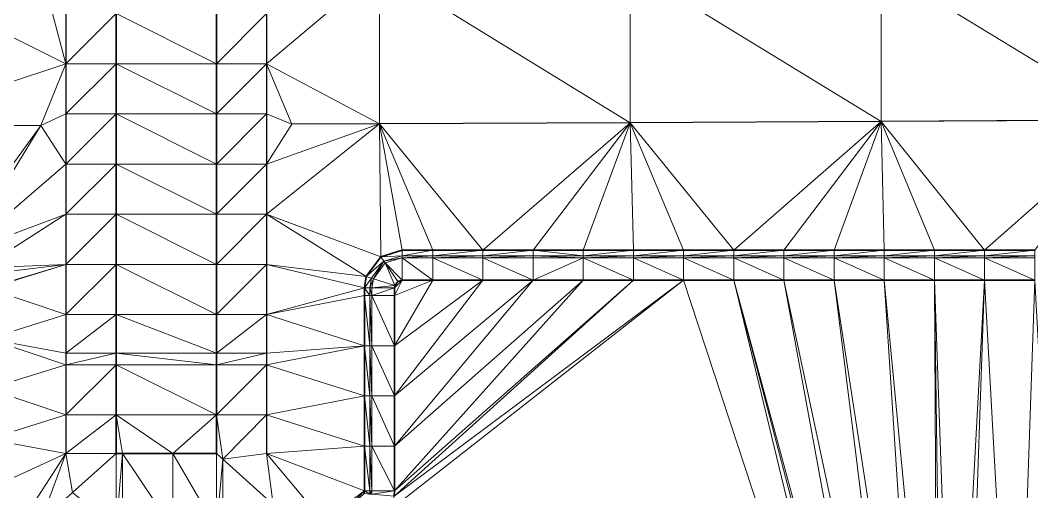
# Model space of a CAD drawing. Header units: metres. Extents: x 246428 to 246884, y 7418966 to 7419490.
# Drawn here: x 246716.72 to 246736.88, y 7419426.69 to 7419436.09 of the extents above; entities that cross this region are included whole.
import ezdxf

# ---------------------------------------------------------------- set-up
doc = ezdxf.new("R2010")
doc.units = ezdxf.units.M
doc.linetypes.add('blank name', pattern=[0])
doc.linetypes.add('HIDDEN', pattern=[9.525, 6.35, -3.175])
doc.layers.add('_12D_UNMAPPED', color=7, linetype='Continuous')
doc.layers.add('BATTER', color=250, linetype='HIDDEN', lineweight=25)
doc.layers.add('MISC_PATHS', color=7, linetype='Continuous', lineweight=35)
for name, color, linetype, lineweight, true_color in [('KERB_BACK', 7, 'Continuous', 35, 0x5fd2ff), ('KERB_LINE', 7, 'Continuous', 18, 0xb9b9b9), ('KERB_LIP', 7, 'Continuous', 35, 0x5fd2ff), ('KERB_TOP', 7, 'Continuous', 18, 0xb9b9b9)]:
    doc.layers.add(name, color=color, linetype=linetype, lineweight=lineweight, true_color=true_color)

msp = doc.modelspace()

# ---------------------------------------------------------------- linework, layer by layer
at = {"layer": '_12D_UNMAPPED', "color": 1, "linetype": 'blank name', "lineweight": 0}
for points in [[(246718.629, 7419425.505, 34.905), (246718.629, 7419425.955, 34.88), (246718.629, 7419425.955, 34.88), (246718.629, 7419425.955, 34.88), (246718.629, 7419427.455, 35.028)], [(246718.63, 7419425.505, 34.905), (246718.63, 7419425.955, 34.88), (246718.63, 7419425.955, 34.88), (246718.63, 7419425.955, 34.88), (246718.63, 7419427.455, 35.028)], [(246718.76, 7419425.505, 34.908), (246718.76, 7419425.955, 34.883), (246718.76, 7419425.955, 34.883), (246718.76, 7419425.955, 34.883), (246718.76, 7419427.455, 35.03)], [(246719.76, 7419425.505, 34.926), (246719.76, 7419425.955, 34.901), (246719.76, 7419425.955, 34.901), (246719.76, 7419425.955, 34.901), (246719.76, 7419427.455, 35.048)], [(246720.629, 7419425.505, 34.942), (246720.629, 7419425.955, 34.917), (246720.629, 7419425.955, 34.917), (246720.629, 7419425.955, 34.917), (246720.629, 7419427.455, 35.064)], [(246720.63, 7419425.505, 34.942), (246720.63, 7419425.955, 34.917), (246720.63, 7419425.955, 34.917), (246720.63, 7419425.955, 34.917), (246720.63, 7419427.455, 35.064)], [(246720.76, 7419425.505, 34.944), (246720.76, 7419425.955, 34.919), (246720.76, 7419425.959, 34.932), (246720.76, 7419425.968, 34.932), (246720.76, 7419427.338, 35.067)]]:
    msp.add_polyline3d(points, dxfattribs=at)
at = {"layer": '_12D_UNMAPPED', "color": 3, "linetype": 'blank name', "lineweight": 0}
for points in [[(246717.13, 7419437.107, 34.205), (246717.629, 7419435.222, 35.003), (246713.878, 7419437.099, 34.155)], [(246713.878, 7419437.099, 34.155), (246717.629, 7419435.222, 35.003), (246713.878, 7419433.976, 34.935)], [(246717.629, 7419436.222, 35.001), (246717.629, 7419435.222, 35.003), (246717.13, 7419437.107, 34.205)], [(246721.629, 7419435.222, 35.043), (246721.629, 7419436.222, 35.041), (246723.878, 7419437.123, 34.311)], [(246721.629, 7419435.222, 35.043), (246723.878, 7419437.123, 34.311), (246723.878, 7419434.024, 35.085)], [(246723.878, 7419437.123, 34.311), (246728.878, 7419437.135, 34.389), (246728.878, 7419434.048, 35.16)], [(246723.878, 7419434.024, 35.085), (246723.878, 7419437.123, 34.311), (246728.878, 7419434.048, 35.16)], [(246728.878, 7419437.135, 34.389), (246733.878, 7419437.147, 34.467), (246733.878, 7419434.072, 35.235)], [(246728.878, 7419437.135, 34.389), (246733.878, 7419434.072, 35.235), (246728.878, 7419434.048, 35.16)], [(246733.878, 7419437.147, 34.467), (246738.878, 7419437.159, 34.545), (246738.878, 7419434.097, 35.31)], [(246733.878, 7419437.147, 34.467), (246738.878, 7419434.097, 35.31), (246733.878, 7419434.072, 35.235)], [(246717.629, 7419436.222, 35.001), (246718.629, 7419436.222, 35.011), (246717.629, 7419435.222, 35.003)], [(246718.629, 7419436.222, 35.011), (246718.629, 7419435.222, 35.013), (246717.629, 7419435.222, 35.003)], [(246718.629, 7419436.222, 35.011), (246720.629, 7419436.222, 35.051), (246720.629, 7419435.222, 35.053)], [(246718.629, 7419435.222, 35.013), (246718.629, 7419436.222, 35.011), (246720.629, 7419435.222, 35.053)], [(246720.629, 7419435.222, 35.053), (246721.629, 7419436.222, 35.041), (246721.629, 7419435.222, 35.043)], [(246720.629, 7419435.222, 35.053), (246720.629, 7419436.222, 35.051), (246721.629, 7419436.222, 35.041)], [(246717.629, 7419435.222, 35.003), (246717.13, 7419433.992, 34.984), (246713.878, 7419433.976, 34.935)], [(246717.629, 7419435.222, 35.003), (246717.629, 7419434.222, 35.005), (246717.13, 7419433.992, 34.984)], [(246717.629, 7419435.222, 35.003), (246718.629, 7419435.222, 35.013), (246717.629, 7419434.222, 35.005)], [(246718.629, 7419435.222, 35.013), (246718.629, 7419434.222, 35.015), (246717.629, 7419434.222, 35.005)], [(246718.629, 7419435.222, 35.013), (246720.629, 7419435.222, 35.053), (246720.629, 7419434.222, 35.055)], [(246718.629, 7419434.222, 35.015), (246718.629, 7419435.222, 35.013), (246720.629, 7419434.222, 35.055)], [(246720.629, 7419434.222, 35.055), (246720.629, 7419435.222, 35.053), (246721.629, 7419435.222, 35.043)], [(246720.629, 7419434.222, 35.055), (246721.629, 7419435.222, 35.043), (246721.629, 7419434.222, 35.045)], [(246721.629, 7419434.222, 35.045), (246721.629, 7419435.222, 35.043), (246722.13, 7419434.016, 35.059)], [(246721.629, 7419435.222, 35.043), (246723.878, 7419434.024, 35.085), (246722.13, 7419434.016, 35.059)], [(246717.629, 7419434.222, 35.005), (246717.629, 7419433.222, 35.006), (246717.13, 7419433.992, 34.984)], [(246717.629, 7419434.222, 35.005), (246718.629, 7419434.222, 35.015), (246717.629, 7419433.222, 35.006)], [(246718.629, 7419434.222, 35.015), (246718.629, 7419433.222, 35.016), (246717.629, 7419433.222, 35.006)], [(246718.629, 7419434.222, 35.015), (246720.629, 7419434.222, 35.055), (246720.629, 7419433.222, 35.056)], [(246718.629, 7419433.222, 35.016), (246718.629, 7419434.222, 35.015), (246720.629, 7419433.222, 35.056)], [(246720.629, 7419433.222, 35.056), (246721.629, 7419434.222, 35.045), (246721.629, 7419433.222, 35.046)], [(246720.629, 7419433.222, 35.056), (246720.629, 7419434.222, 35.055), (246721.629, 7419434.222, 35.045)], [(246721.629, 7419433.222, 35.046), (246721.629, 7419434.222, 35.045), (246722.13, 7419434.016, 35.059)], [(246733.878, 7419434.072, 35.235), (246730.94, 7419431.505, 35.201), (246728.878, 7419434.048, 35.16)], [(246731.94, 7419431.505, 35.219), (246730.94, 7419431.505, 35.201), (246733.878, 7419434.072, 35.235)], [(246732.94, 7419431.505, 35.237), (246731.94, 7419431.505, 35.219), (246733.878, 7419434.072, 35.235)], [(246733.94, 7419431.505, 35.256), (246732.94, 7419431.505, 35.237), (246733.878, 7419434.072, 35.235)], [(246738.878, 7419434.097, 35.31), (246735.94, 7419431.505, 35.292), (246733.878, 7419434.072, 35.235)], [(246735.94, 7419431.505, 35.292), (246734.94, 7419431.505, 35.274), (246733.878, 7419434.072, 35.235)], [(246734.94, 7419431.505, 35.274), (246733.94, 7419431.505, 35.256), (246733.878, 7419434.072, 35.235)], [(246736.94, 7419431.505, 35.31), (246735.94, 7419431.505, 35.292), (246738.878, 7419434.097, 35.31)], [(246717.13, 7419433.992, 34.984), (246715.329, 7419431.505, 34.916), (246713.878, 7419433.976, 34.935)], [(246715.581, 7419431.462, 34.917), (246715.329, 7419431.505, 34.916), (246717.13, 7419433.992, 34.984)], [(246717.629, 7419433.222, 35.006), (246715.581, 7419431.462, 34.917), (246717.13, 7419433.992, 34.984)], [(246723.906, 7419431.375, 35.08), (246721.629, 7419432.222, 35.048), (246723.878, 7419434.024, 35.085)], [(246721.629, 7419432.222, 35.048), (246721.629, 7419433.222, 35.046), (246723.878, 7419434.024, 35.085)], [(246723.878, 7419434.024, 35.085), (246721.629, 7419433.222, 35.046), (246722.13, 7419434.016, 35.059)], [(246725.94, 7419431.505, 35.11), (246723.878, 7419434.024, 35.085), (246728.878, 7419434.048, 35.16)], [(246724.329, 7419431.505, 35.08), (246723.906, 7419431.375, 35.08), (246723.878, 7419434.024, 35.085)], [(246725.94, 7419431.505, 35.11), (246724.94, 7419431.505, 35.091), (246723.878, 7419434.024, 35.085)], [(246724.94, 7419431.505, 35.091), (246724.329, 7419431.505, 35.08), (246723.878, 7419434.024, 35.085)], [(246726.94, 7419431.505, 35.128), (246725.94, 7419431.505, 35.11), (246728.878, 7419434.048, 35.16)], [(246727.94, 7419431.505, 35.146), (246726.94, 7419431.505, 35.128), (246728.878, 7419434.048, 35.16)], [(246728.94, 7419431.505, 35.164), (246727.94, 7419431.505, 35.146), (246728.878, 7419434.048, 35.16)], [(246730.94, 7419431.505, 35.201), (246729.94, 7419431.505, 35.183), (246728.878, 7419434.048, 35.16)], [(246729.94, 7419431.505, 35.183), (246728.94, 7419431.505, 35.164), (246728.878, 7419434.048, 35.16)], [(246715.581, 7419431.462, 34.917), (246717.629, 7419433.222, 35.006), (246717.629, 7419432.222, 35.008)], [(246717.629, 7419433.222, 35.006), (246718.629, 7419433.222, 35.016), (246717.629, 7419432.222, 35.008)], [(246718.629, 7419433.222, 35.016), (246718.629, 7419432.222, 35.018), (246717.629, 7419432.222, 35.008)], [(246718.629, 7419433.222, 35.016), (246720.629, 7419433.222, 35.056), (246720.629, 7419432.222, 35.058)], [(246718.629, 7419432.222, 35.018), (246718.629, 7419433.222, 35.016), (246720.629, 7419432.222, 35.058)], [(246720.629, 7419432.222, 35.058), (246721.629, 7419433.222, 35.046), (246721.629, 7419432.222, 35.048)], [(246720.629, 7419432.222, 35.058), (246720.629, 7419433.222, 35.056), (246721.629, 7419433.222, 35.046)], [(246715.964, 7419431.155, 34.919), (246715.581, 7419431.462, 34.917), (246717.629, 7419432.222, 35.008)], [(246715.964, 7419431.155, 34.919), (246717.629, 7419432.222, 35.008), (246717.629, 7419431.222, 35.01)], [(246717.629, 7419432.222, 35.008), (246718.629, 7419432.222, 35.018), (246717.629, 7419431.222, 35.01)], [(246718.629, 7419432.222, 35.018), (246718.629, 7419431.222, 35.02), (246717.629, 7419431.222, 35.01)], [(246718.629, 7419432.222, 35.018), (246720.629, 7419432.222, 35.058), (246720.629, 7419431.222, 35.06)], [(246718.629, 7419431.222, 35.02), (246718.629, 7419432.222, 35.018), (246720.629, 7419431.222, 35.06)], [(246720.629, 7419431.222, 35.06), (246721.629, 7419432.222, 35.048), (246721.629, 7419431.222, 35.05)], [(246720.629, 7419431.222, 35.06), (246720.629, 7419432.222, 35.058), (246721.629, 7419432.222, 35.048)], [(246723.906, 7419431.375, 35.08), (246723.614, 7419430.98, 35.079), (246721.629, 7419432.222, 35.048)], [(246721.629, 7419432.222, 35.048), (246723.614, 7419430.98, 35.079), (246721.629, 7419431.222, 35.05)], [(246724.329, 7419431.505, 35.08), (246724.329, 7419431.395, 35.08), (246723.906, 7419431.375, 35.08)], [(246724.94, 7419431.505, 35.091), (246724.329, 7419431.395, 35.08), (246724.329, 7419431.505, 35.08)], [(246724.94, 7419431.395, 35.091), (246724.329, 7419431.395, 35.08), (246724.94, 7419431.505, 35.091)], [(246725.94, 7419431.395, 35.11), (246724.94, 7419431.395, 35.091), (246725.94, 7419431.505, 35.11)], [(246725.94, 7419431.505, 35.11), (246724.94, 7419431.395, 35.091), (246724.94, 7419431.505, 35.091)], [(246726.94, 7419431.505, 35.128), (246725.94, 7419431.395, 35.11), (246725.94, 7419431.505, 35.11)], [(246726.94, 7419431.395, 35.128), (246725.94, 7419431.395, 35.11), (246726.94, 7419431.505, 35.128)], [(246726.94, 7419431.395, 35.128), (246726.94, 7419431.505, 35.128), (246727.94, 7419431.395, 35.146)], [(246727.94, 7419431.395, 35.146), (246726.94, 7419431.505, 35.128), (246727.94, 7419431.505, 35.146)], [(246728.94, 7419431.395, 35.164), (246727.94, 7419431.395, 35.146), (246728.94, 7419431.505, 35.164)], [(246728.94, 7419431.505, 35.164), (246727.94, 7419431.395, 35.146), (246727.94, 7419431.505, 35.146)], [(246729.94, 7419431.395, 35.183), (246728.94, 7419431.395, 35.164), (246729.94, 7419431.505, 35.183)], [(246729.94, 7419431.505, 35.183), (246728.94, 7419431.395, 35.164), (246728.94, 7419431.505, 35.164)], [(246730.94, 7419431.395, 35.201), (246729.94, 7419431.395, 35.183), (246730.94, 7419431.505, 35.201)], [(246730.94, 7419431.505, 35.201), (246729.94, 7419431.395, 35.183), (246729.94, 7419431.505, 35.183)], [(246731.94, 7419431.395, 35.219), (246730.94, 7419431.395, 35.201), (246731.94, 7419431.505, 35.219)], [(246731.94, 7419431.505, 35.219), (246730.94, 7419431.395, 35.201), (246730.94, 7419431.505, 35.201)], [(246732.94, 7419431.395, 35.237), (246731.94, 7419431.395, 35.219), (246732.94, 7419431.505, 35.237)], [(246732.94, 7419431.505, 35.237), (246731.94, 7419431.395, 35.219), (246731.94, 7419431.505, 35.219)], [(246733.94, 7419431.395, 35.256), (246732.94, 7419431.395, 35.237), (246733.94, 7419431.505, 35.256)], [(246733.94, 7419431.505, 35.256), (246732.94, 7419431.395, 35.237), (246732.94, 7419431.505, 35.237)], [(246734.94, 7419431.395, 35.274), (246733.94, 7419431.395, 35.256), (246734.94, 7419431.505, 35.274)], [(246734.94, 7419431.505, 35.274), (246733.94, 7419431.395, 35.256), (246733.94, 7419431.505, 35.256)], [(246735.94, 7419431.505, 35.292), (246734.94, 7419431.395, 35.274), (246734.94, 7419431.505, 35.274)], [(246735.94, 7419431.395, 35.292), (246734.94, 7419431.395, 35.274), (246735.94, 7419431.505, 35.292)], [(246736.94, 7419431.395, 35.31), (246735.94, 7419431.395, 35.292), (246736.94, 7419431.505, 35.31)], [(246736.94, 7419431.505, 35.31), (246735.94, 7419431.395, 35.292), (246735.94, 7419431.505, 35.292)], [(246723.906, 7419431.375, 35.08), (246723.968, 7419431.284, 35.08), (246723.614, 7419430.98, 35.079)], [(246723.968, 7419431.284, 35.08), (246723.719, 7419430.947, 35.079), (246723.614, 7419430.98, 35.079)], [(246723.968, 7419431.284, 35.08), (246723.757, 7419430.935, 34.929), (246723.719, 7419430.947, 35.079)], [(246723.991, 7419431.251, 34.93), (246723.757, 7419430.935, 34.929), (246723.968, 7419431.284, 35.08)], [(246723.991, 7419431.251, 34.93), (246724.186, 7419430.8, 34.954), (246723.757, 7419430.935, 34.929)], [(246724.329, 7419431.395, 35.08), (246723.968, 7419431.284, 35.08), (246723.906, 7419431.375, 35.08)], [(246724.329, 7419431.395, 35.08), (246724.329, 7419431.355, 34.93), (246723.968, 7419431.284, 35.08)], [(246724.329, 7419431.355, 34.93), (246723.991, 7419431.251, 34.93), (246723.968, 7419431.284, 35.08)], [(246724.329, 7419431.355, 34.93), (246724.329, 7419430.905, 34.955), (246723.991, 7419431.251, 34.93)], [(246724.329, 7419430.905, 34.955), (246724.245, 7419430.879, 34.955), (246723.991, 7419431.251, 34.93)], [(246724.245, 7419430.879, 34.955), (246724.186, 7419430.8, 34.954), (246723.991, 7419431.251, 34.93)], [(246724.94, 7419431.355, 34.941), (246724.329, 7419431.355, 34.93), (246724.94, 7419431.395, 35.091)], [(246724.94, 7419431.395, 35.091), (246724.329, 7419431.355, 34.93), (246724.329, 7419431.395, 35.08)], [(246724.94, 7419431.355, 34.941), (246724.94, 7419430.905, 34.966), (246724.329, 7419431.355, 34.93)], [(246724.94, 7419430.905, 34.966), (246724.329, 7419430.905, 34.955), (246724.329, 7419431.355, 34.93)], [(246725.94, 7419431.355, 34.96), (246724.94, 7419431.355, 34.941), (246725.94, 7419431.395, 35.11)], [(246725.94, 7419431.395, 35.11), (246724.94, 7419431.355, 34.941), (246724.94, 7419431.395, 35.091)], [(246725.94, 7419431.355, 34.96), (246725.94, 7419430.905, 34.985), (246724.94, 7419431.355, 34.941)], [(246725.94, 7419430.905, 34.985), (246724.94, 7419430.905, 34.966), (246724.94, 7419431.355, 34.941)], [(246726.94, 7419431.355, 34.978), (246725.94, 7419431.355, 34.96), (246726.94, 7419431.395, 35.128)], [(246726.94, 7419431.395, 35.128), (246725.94, 7419431.355, 34.96), (246725.94, 7419431.395, 35.11)], [(246726.94, 7419431.355, 34.978), (246726.94, 7419430.905, 35.003), (246725.94, 7419431.355, 34.96)], [(246726.94, 7419430.905, 35.003), (246725.94, 7419430.905, 34.985), (246725.94, 7419431.355, 34.96)], [(246727.94, 7419431.355, 34.996), (246726.94, 7419431.395, 35.128), (246727.94, 7419431.395, 35.146)], [(246726.94, 7419431.355, 34.978), (246726.94, 7419431.395, 35.128), (246727.94, 7419431.355, 34.996)], [(246726.94, 7419430.905, 35.003), (246726.94, 7419431.355, 34.978), (246727.94, 7419431.355, 34.996)], [(246727.94, 7419430.905, 35.021), (246726.94, 7419430.905, 35.003), (246727.94, 7419431.355, 34.996)], [(246728.94, 7419431.355, 35.014), (246727.94, 7419431.355, 34.996), (246728.94, 7419431.395, 35.164)], [(246728.94, 7419431.395, 35.164), (246727.94, 7419431.355, 34.996), (246727.94, 7419431.395, 35.146)], [(246728.94, 7419431.355, 35.014), (246728.94, 7419430.905, 35.039), (246727.94, 7419431.355, 34.996)], [(246728.94, 7419430.905, 35.039), (246727.94, 7419430.905, 35.021), (246727.94, 7419431.355, 34.996)], [(246729.94, 7419431.355, 35.033), (246728.94, 7419431.355, 35.014), (246729.94, 7419431.395, 35.183)], [(246729.94, 7419431.395, 35.183), (246728.94, 7419431.355, 35.014), (246728.94, 7419431.395, 35.164)], [(246729.94, 7419431.355, 35.033), (246729.94, 7419430.905, 35.058), (246728.94, 7419431.355, 35.014)], [(246729.94, 7419430.905, 35.058), (246728.94, 7419430.905, 35.039), (246728.94, 7419431.355, 35.014)], [(246730.94, 7419431.355, 35.051), (246729.94, 7419431.355, 35.033), (246730.94, 7419431.395, 35.201)], [(246730.94, 7419431.395, 35.201), (246729.94, 7419431.355, 35.033), (246729.94, 7419431.395, 35.183)], [(246730.94, 7419431.355, 35.051), (246730.94, 7419430.905, 35.076), (246729.94, 7419431.355, 35.033)], [(246730.94, 7419430.905, 35.076), (246729.94, 7419430.905, 35.058), (246729.94, 7419431.355, 35.033)], [(246731.94, 7419431.355, 35.069), (246730.94, 7419431.355, 35.051), (246731.94, 7419431.395, 35.219)], [(246731.94, 7419431.395, 35.219), (246730.94, 7419431.355, 35.051), (246730.94, 7419431.395, 35.201)], [(246731.94, 7419431.355, 35.069), (246731.94, 7419430.905, 35.094), (246730.94, 7419431.355, 35.051)], [(246731.94, 7419430.905, 35.094), (246730.94, 7419430.905, 35.076), (246730.94, 7419431.355, 35.051)], [(246732.94, 7419431.355, 35.087), (246731.94, 7419431.355, 35.069), (246732.94, 7419431.395, 35.237)], [(246732.94, 7419431.395, 35.237), (246731.94, 7419431.355, 35.069), (246731.94, 7419431.395, 35.219)], [(246732.94, 7419431.355, 35.087), (246732.94, 7419430.905, 35.112), (246731.94, 7419431.355, 35.069)], [(246732.94, 7419430.905, 35.112), (246731.94, 7419430.905, 35.094), (246731.94, 7419431.355, 35.069)], [(246733.94, 7419431.355, 35.106), (246732.94, 7419431.355, 35.087), (246733.94, 7419431.395, 35.256)], [(246733.94, 7419431.395, 35.256), (246732.94, 7419431.355, 35.087), (246732.94, 7419431.395, 35.237)], [(246733.94, 7419430.905, 35.131), (246732.94, 7419430.905, 35.112), (246732.94, 7419431.355, 35.087)], [(246733.94, 7419431.355, 35.106), (246733.94, 7419430.905, 35.131), (246732.94, 7419431.355, 35.087)], [(246734.94, 7419431.355, 35.124), (246733.94, 7419431.355, 35.106), (246734.94, 7419431.395, 35.274)], [(246734.94, 7419431.395, 35.274), (246733.94, 7419431.355, 35.106), (246733.94, 7419431.395, 35.256)], [(246734.94, 7419430.905, 35.149), (246733.94, 7419430.905, 35.131), (246733.94, 7419431.355, 35.106)], [(246734.94, 7419431.355, 35.124), (246734.94, 7419430.905, 35.149), (246733.94, 7419431.355, 35.106)], [(246735.94, 7419431.355, 35.142), (246734.94, 7419431.355, 35.124), (246735.94, 7419431.395, 35.292)], [(246735.94, 7419431.395, 35.292), (246734.94, 7419431.355, 35.124), (246734.94, 7419431.395, 35.274)], [(246735.94, 7419430.905, 35.167), (246734.94, 7419430.905, 35.149), (246734.94, 7419431.355, 35.124)], [(246735.94, 7419431.355, 35.142), (246735.94, 7419430.905, 35.167), (246734.94, 7419431.355, 35.124)], [(246736.94, 7419431.355, 35.16), (246735.94, 7419431.355, 35.142), (246736.94, 7419431.395, 35.31)], [(246736.94, 7419431.395, 35.31), (246735.94, 7419431.355, 35.142), (246735.94, 7419431.395, 35.292)], [(246736.94, 7419430.905, 35.185), (246735.94, 7419430.905, 35.167), (246735.94, 7419431.355, 35.142)], [(246736.94, 7419431.355, 35.16), (246736.94, 7419430.905, 35.185), (246735.94, 7419431.355, 35.142)], [(246716.028, 7419431.028, 34.919), (246715.964, 7419431.155, 34.919), (246717.629, 7419431.222, 35.01)], [(246716.079, 7419430.755, 34.92), (246716.028, 7419431.028, 34.919), (246717.629, 7419431.222, 35.01)], [(246716.079, 7419430.74, 34.92), (246716.079, 7419430.755, 34.92), (246717.629, 7419431.222, 35.01)], [(246716.079, 7419430.74, 34.92), (246717.629, 7419431.222, 35.01), (246717.629, 7419430.222, 35.012)], [(246717.629, 7419431.222, 35.01), (246718.629, 7419431.222, 35.02), (246717.629, 7419430.222, 35.012)], [(246718.629, 7419431.222, 35.02), (246718.629, 7419430.222, 35.022), (246717.629, 7419430.222, 35.012)], [(246718.629, 7419430.222, 35.022), (246718.629, 7419431.222, 35.02), (246720.629, 7419430.222, 35.062)], [(246718.629, 7419431.222, 35.02), (246720.629, 7419431.222, 35.06), (246720.629, 7419430.222, 35.062)], [(246720.629, 7419430.222, 35.062), (246720.629, 7419431.222, 35.06), (246721.629, 7419431.222, 35.05)], [(246720.629, 7419430.222, 35.062), (246721.629, 7419431.222, 35.05), (246721.629, 7419430.222, 35.052)], [(246721.629, 7419431.222, 35.05), (246723.579, 7419430.755, 35.079), (246721.629, 7419430.222, 35.052)], [(246723.614, 7419430.98, 35.079), (246723.579, 7419430.755, 35.079), (246721.629, 7419431.222, 35.05)], [(246723.614, 7419430.98, 35.079), (246723.719, 7419430.947, 35.079), (246723.579, 7419430.755, 35.079)], [(246723.719, 7419430.947, 35.079), (246723.69, 7419430.755, 35.079), (246723.579, 7419430.755, 35.079)], [(246723.719, 7419430.947, 35.079), (246723.757, 7419430.935, 34.929), (246723.69, 7419430.755, 35.079)], [(246723.757, 7419430.935, 34.929), (246723.729, 7419430.755, 34.929), (246723.69, 7419430.755, 35.079)], [(246723.757, 7419430.935, 34.929), (246724.186, 7419430.8, 34.954), (246723.729, 7419430.755, 34.929)], [(246733.742, 7419419.318, 35.244), (246724.128, 7419426.356, 34.996), (246729.94, 7419430.905, 35.058)], [(246724.128, 7419426.356, 34.996), (246724.175, 7419426.601, 34.995), (246729.94, 7419430.905, 35.058)], [(246724.175, 7419426.601, 34.995), (246724.179, 7419426.705, 34.994), (246728.94, 7419430.905, 35.039)], [(246729.94, 7419430.905, 35.058), (246724.175, 7419426.601, 34.995), (246728.94, 7419430.905, 35.039)], [(246724.179, 7419429.601, 34.966), (246725.94, 7419430.905, 34.985), (246724.179, 7419428.601, 34.976)], [(246728.94, 7419430.905, 35.039), (246724.179, 7419426.705, 34.994), (246727.94, 7419430.905, 35.021)], [(246725.94, 7419430.905, 34.985), (246726.94, 7419430.905, 35.003), (246724.179, 7419428.601, 34.976)], [(246724.245, 7419430.879, 34.955), (246724.329, 7419430.905, 34.955), (246724.179, 7419430.755, 34.954)], [(246724.179, 7419428.601, 34.976), (246726.94, 7419430.905, 35.003), (246724.179, 7419427.601, 34.986)], [(246724.179, 7419430.755, 34.954), (246724.329, 7419430.905, 34.955), (246724.179, 7419430.601, 34.956)], [(246724.329, 7419430.905, 34.955), (246724.94, 7419430.905, 34.966), (246724.179, 7419430.601, 34.956)], [(246724.179, 7419430.601, 34.956), (246724.94, 7419430.905, 34.966), (246724.179, 7419429.601, 34.966)], [(246724.94, 7419430.905, 34.966), (246725.94, 7419430.905, 34.985), (246724.179, 7419429.601, 34.966)], [(246724.179, 7419426.705, 34.994), (246724.179, 7419427.601, 34.986), (246727.94, 7419430.905, 35.021)], [(246724.179, 7419427.601, 34.986), (246726.94, 7419430.905, 35.003), (246727.94, 7419430.905, 35.021)], [(246724.186, 7419430.8, 34.954), (246724.245, 7419430.879, 34.955), (246724.179, 7419430.755, 34.954)], [(246730.94, 7419430.905, 35.076), (246733.742, 7419419.318, 35.244), (246729.94, 7419430.905, 35.058)], [(246731.94, 7419430.905, 35.094), (246734.037, 7419419.473, 35.247), (246730.94, 7419430.905, 35.076)], [(246733.951, 7419419.432, 35.246), (246733.742, 7419419.318, 35.244), (246730.94, 7419430.905, 35.076)], [(246734.037, 7419419.473, 35.247), (246733.951, 7419419.432, 35.246), (246730.94, 7419430.905, 35.076)], [(246732.94, 7419430.905, 35.112), (246734.347, 7419419.595, 35.252), (246731.94, 7419430.905, 35.094)], [(246734.347, 7419419.595, 35.252), (246734.037, 7419419.473, 35.247), (246731.94, 7419430.905, 35.094)], [(246733.94, 7419430.905, 35.131), (246734.668, 7419419.684, 35.257), (246732.94, 7419430.905, 35.112)], [(246734.668, 7419419.684, 35.257), (246734.347, 7419419.595, 35.252), (246732.94, 7419430.905, 35.112)], [(246734.94, 7419430.905, 35.149), (246734.997, 7419419.737, 35.262), (246733.94, 7419430.905, 35.131)], [(246734.997, 7419419.737, 35.262), (246734.668, 7419419.684, 35.257), (246733.94, 7419430.905, 35.131)], [(246735.329, 7419419.755, 35.268), (246735.092, 7419419.746, 35.264), (246734.94, 7419430.905, 35.149)], [(246735.94, 7419430.905, 35.167), (246735.33, 7419419.755, 35.268), (246734.94, 7419430.905, 35.149)], [(246735.092, 7419419.746, 35.264), (246734.997, 7419419.737, 35.262), (246734.94, 7419430.905, 35.149)], [(246735.33, 7419419.755, 35.268), (246735.329, 7419419.755, 35.268), (246734.94, 7419430.905, 35.149)], [(246735.552, 7419419.755, 35.272), (246735.33, 7419419.755, 35.268), (246735.94, 7419430.905, 35.167)], [(246736.552, 7419419.755, 35.29), (246735.552, 7419419.755, 35.272), (246735.94, 7419430.905, 35.167)], [(246736.94, 7419430.905, 35.185), (246736.552, 7419419.755, 35.29), (246735.94, 7419430.905, 35.167)], [(246737.552, 7419419.755, 35.308), (246736.552, 7419419.755, 35.29), (246736.94, 7419430.905, 35.185)], [(246716.079, 7419429.74, 34.93), (246716.079, 7419430.74, 34.92), (246717.629, 7419430.222, 35.012)], [(246723.579, 7419430.755, 35.079), (246723.579, 7419430.601, 35.081), (246721.629, 7419430.222, 35.052)], [(246723.69, 7419430.755, 35.079), (246723.69, 7419430.601, 35.081), (246723.579, 7419430.755, 35.079)], [(246723.579, 7419430.755, 35.079), (246723.69, 7419430.601, 35.081), (246723.579, 7419430.601, 35.081)], [(246723.729, 7419430.755, 34.929), (246723.729, 7419430.601, 34.931), (246723.69, 7419430.755, 35.079)], [(246723.69, 7419430.755, 35.079), (246723.729, 7419430.601, 34.931), (246723.69, 7419430.601, 35.081)], [(246724.186, 7419430.8, 34.954), (246724.179, 7419430.755, 34.954), (246723.729, 7419430.755, 34.929)], [(246724.179, 7419430.755, 34.954), (246724.179, 7419430.601, 34.956), (246723.729, 7419430.601, 34.931)], [(246723.729, 7419430.755, 34.929), (246724.179, 7419430.755, 34.954), (246723.729, 7419430.601, 34.931)], [(246723.579, 7419430.601, 35.081), (246723.579, 7419429.601, 35.091), (246721.629, 7419430.222, 35.052)], [(246723.69, 7419430.601, 35.081), (246723.69, 7419429.601, 35.091), (246723.579, 7419430.601, 35.081)], [(246723.579, 7419430.601, 35.081), (246723.69, 7419429.601, 35.091), (246723.579, 7419429.601, 35.091)], [(246723.729, 7419430.601, 34.931), (246723.729, 7419429.601, 34.941), (246723.69, 7419430.601, 35.081)], [(246723.69, 7419430.601, 35.081), (246723.729, 7419429.601, 34.941), (246723.69, 7419429.601, 35.091)], [(246724.179, 7419430.601, 34.956), (246724.179, 7419429.601, 34.966), (246723.729, 7419430.601, 34.931)], [(246723.729, 7419430.601, 34.931), (246724.179, 7419429.601, 34.966), (246723.729, 7419429.601, 34.941)], [(246716.079, 7419429.74, 34.93), (246717.629, 7419430.222, 35.012), (246717.629, 7419429.455, 35.014)], [(246717.629, 7419430.222, 35.012), (246718.629, 7419430.222, 35.022), (246717.629, 7419429.455, 35.014)], [(246718.629, 7419430.222, 35.022), (246718.629, 7419429.455, 35.024), (246717.629, 7419429.455, 35.014)], [(246718.629, 7419429.455, 35.024), (246718.629, 7419430.222, 35.022), (246720.629, 7419429.455, 35.064)], [(246718.629, 7419430.222, 35.022), (246720.629, 7419430.222, 35.062), (246720.629, 7419429.455, 35.064)], [(246720.629, 7419429.455, 35.064), (246720.629, 7419430.222, 35.062), (246721.629, 7419430.222, 35.052)], [(246720.629, 7419429.455, 35.064), (246721.629, 7419430.222, 35.052), (246721.629, 7419429.455, 35.054)], [(246721.629, 7419430.222, 35.052), (246723.579, 7419429.601, 35.091), (246721.629, 7419429.455, 35.054)], [(246716.079, 7419429.74, 34.93), (246717.629, 7419429.455, 35.014), (246717.629, 7419429.222, 35.014)], [(246716.079, 7419429.74, 34.93), (246717.629, 7419429.455, 35.014), (246717.629, 7419429.455, 35.014)], [(246716.079, 7419428.74, 34.94), (246716.079, 7419429.74, 34.93), (246717.629, 7419429.222, 35.014)], [(246717.629, 7419429.455, 35.014), (246718.629, 7419429.455, 35.024), (246717.629, 7419429.455, 35.014)], [(246718.629, 7419429.455, 35.024), (246718.629, 7419429.455, 35.024), (246717.629, 7419429.455, 35.014)], [(246717.629, 7419429.455, 35.014), (246718.629, 7419429.455, 35.024), (246717.629, 7419429.222, 35.014)], [(246718.629, 7419429.455, 35.024), (246718.629, 7419429.222, 35.024), (246717.629, 7419429.222, 35.014)], [(246718.629, 7419429.222, 35.024), (246718.629, 7419429.455, 35.024), (246720.629, 7419429.222, 35.064)], [(246718.629, 7419429.455, 35.024), (246718.629, 7419429.455, 35.024), (246720.629, 7419429.455, 35.064)], [(246718.629, 7419429.455, 35.024), (246720.629, 7419429.455, 35.064), (246720.629, 7419429.455, 35.064)], [(246718.629, 7419429.455, 35.024), (246720.629, 7419429.455, 35.064), (246720.629, 7419429.222, 35.064)], [(246720.629, 7419429.222, 35.064), (246721.629, 7419429.455, 35.054), (246721.629, 7419429.222, 35.054)], [(246720.629, 7419429.455, 35.064), (246721.629, 7419429.455, 35.054), (246721.629, 7419429.455, 35.054)], [(246720.629, 7419429.455, 35.064), (246720.629, 7419429.455, 35.064), (246721.629, 7419429.455, 35.054)], [(246720.629, 7419429.222, 35.064), (246720.629, 7419429.455, 35.064), (246721.629, 7419429.455, 35.054)], [(246721.629, 7419429.455, 35.054), (246723.579, 7419429.601, 35.091), (246721.629, 7419429.455, 35.054)], [(246721.629, 7419429.455, 35.054), (246723.579, 7419429.601, 35.091), (246721.629, 7419429.222, 35.054)], [(246723.579, 7419429.601, 35.091), (246723.579, 7419428.601, 35.101), (246721.629, 7419429.222, 35.054)], [(246723.69, 7419429.601, 35.091), (246723.69, 7419428.601, 35.101), (246723.579, 7419429.601, 35.091)], [(246723.579, 7419429.601, 35.091), (246723.69, 7419428.601, 35.101), (246723.579, 7419428.601, 35.101)], [(246723.729, 7419429.601, 34.941), (246723.729, 7419428.601, 34.951), (246723.69, 7419429.601, 35.091)], [(246723.69, 7419429.601, 35.091), (246723.729, 7419428.601, 34.951), (246723.69, 7419428.601, 35.101)], [(246724.179, 7419429.601, 34.966), (246724.179, 7419428.601, 34.976), (246723.729, 7419429.601, 34.941)], [(246723.729, 7419429.601, 34.941), (246724.179, 7419428.601, 34.976), (246723.729, 7419428.601, 34.951)], [(246716.079, 7419428.74, 34.94), (246717.629, 7419429.222, 35.014), (246717.629, 7419428.222, 35.016)], [(246717.629, 7419429.222, 35.014), (246718.629, 7419429.222, 35.024), (246717.629, 7419428.222, 35.016)], [(246718.629, 7419429.222, 35.024), (246718.629, 7419428.222, 35.026), (246717.629, 7419428.222, 35.016)], [(246718.629, 7419429.222, 35.024), (246720.629, 7419429.222, 35.064), (246720.629, 7419428.222, 35.064)], [(246718.629, 7419428.222, 35.026), (246718.629, 7419429.222, 35.024), (246720.629, 7419428.222, 35.064)], [(246720.629, 7419428.222, 35.064), (246720.629, 7419429.222, 35.064), (246721.629, 7419429.222, 35.054)], [(246720.629, 7419428.222, 35.064), (246721.629, 7419429.222, 35.054), (246721.629, 7419428.222, 35.054)], [(246721.629, 7419429.222, 35.054), (246723.579, 7419428.601, 35.101), (246721.629, 7419428.222, 35.054)], [(246716.079, 7419427.74, 34.95), (246716.079, 7419428.74, 34.94), (246717.629, 7419428.222, 35.016)], [(246723.579, 7419428.601, 35.101), (246723.579, 7419427.601, 35.111), (246721.629, 7419428.222, 35.054)], [(246723.69, 7419428.601, 35.101), (246723.69, 7419427.601, 35.111), (246723.579, 7419428.601, 35.101)], [(246723.579, 7419428.601, 35.101), (246723.69, 7419427.601, 35.111), (246723.579, 7419427.601, 35.111)], [(246723.729, 7419428.601, 34.951), (246723.729, 7419427.601, 34.961), (246723.69, 7419428.601, 35.101)], [(246723.69, 7419428.601, 35.101), (246723.729, 7419427.601, 34.961), (246723.69, 7419427.601, 35.111)], [(246724.179, 7419428.601, 34.976), (246724.179, 7419427.601, 34.986), (246723.729, 7419428.601, 34.951)], [(246723.729, 7419428.601, 34.951), (246724.179, 7419427.601, 34.986), (246723.729, 7419427.601, 34.961)], [(246716.079, 7419427.74, 34.95), (246717.629, 7419428.222, 35.016), (246717.629, 7419427.455, 35.017)], [(246718.629, 7419428.222, 35.026), (246718.629, 7419427.455, 35.027), (246717.629, 7419427.455, 35.017)], [(246717.629, 7419428.222, 35.016), (246718.629, 7419428.222, 35.026), (246717.629, 7419427.455, 35.017)], [(246719.76, 7419427.455, 35.048), (246718.76, 7419427.455, 35.03), (246718.629, 7419428.222, 35.026)], [(246718.629, 7419428.222, 35.026), (246718.76, 7419427.455, 35.03), (246718.629, 7419427.455, 35.027)], [(246719.76, 7419427.455, 35.048), (246718.629, 7419428.222, 35.026), (246720.629, 7419428.222, 35.064)], [(246719.76, 7419427.455, 35.048), (246720.629, 7419428.222, 35.064), (246720.629, 7419427.455, 35.064)], [(246720.76, 7419427.338, 35.067), (246720.629, 7419428.222, 35.064), (246721.629, 7419428.222, 35.054)], [(246720.629, 7419428.222, 35.064), (246720.76, 7419427.338, 35.067), (246720.629, 7419427.455, 35.064)], [(246720.76, 7419427.338, 35.067), (246721.629, 7419428.222, 35.054), (246721.629, 7419427.455, 35.054)], [(246721.629, 7419428.222, 35.054), (246723.579, 7419427.601, 35.111), (246721.629, 7419427.455, 35.054)], [(246716.079, 7419426.74, 34.96), (246716.079, 7419427.74, 34.95), (246717.629, 7419427.455, 35.017)], [(246716.079, 7419427.74, 34.95), (246717.629, 7419427.455, 35.017), (246717.629, 7419427.455, 35.017)], [(246716.76, 7419426.105, 34.996), (246716.079, 7419426.74, 34.96), (246717.629, 7419427.455, 35.017)], [(246716.76, 7419426.105, 34.996), (246717.629, 7419427.455, 35.017), (246717.13, 7419426.105, 35.003)], [(246717.629, 7419427.455, 35.017), (246717.76, 7419426.673, 35.013), (246717.13, 7419426.105, 35.003)], [(246718.629, 7419427.455, 35.027), (246718.629, 7419427.455, 35.028), (246717.629, 7419427.455, 35.017)], [(246717.629, 7419427.455, 35.017), (246718.629, 7419427.455, 35.028), (246717.629, 7419427.455, 35.017)], [(246718.629, 7419427.455, 35.028), (246717.76, 7419426.673, 35.013), (246717.629, 7419427.455, 35.017)], [(246717.76, 7419426.673, 35.013), (246718.629, 7419427.455, 35.028), (246718.629, 7419425.955, 34.88)], [(246718.629, 7419427.455, 35.028), (246718.63, 7419427.455, 35.028), (246718.63, 7419425.955, 34.88)], [(246718.63, 7419427.455, 35.028), (246718.629, 7419427.455, 35.028), (246718.629, 7419427.455, 35.027)], [(246718.76, 7419427.455, 35.03), (246718.63, 7419427.455, 35.028), (246718.629, 7419427.455, 35.027)], [(246718.629, 7419427.455, 35.028), (246718.63, 7419425.955, 34.88), (246718.629, 7419425.955, 34.88)], [(246718.63, 7419427.455, 35.028), (246718.76, 7419427.455, 35.03), (246718.63, 7419425.955, 34.88)], [(246718.76, 7419427.455, 35.03), (246718.76, 7419425.955, 34.883), (246718.63, 7419425.955, 34.88)], [(246718.76, 7419427.455, 35.03), (246719.76, 7419427.455, 35.048), (246719.76, 7419425.955, 34.901)], [(246718.76, 7419427.455, 35.03), (246719.76, 7419425.955, 34.901), (246718.76, 7419425.955, 34.883)], [(246719.76, 7419427.455, 35.048), (246720.629, 7419427.455, 35.064), (246720.629, 7419425.955, 34.917)], [(246720.629, 7419427.455, 35.064), (246719.76, 7419427.455, 35.048), (246720.629, 7419427.455, 35.064)], [(246719.76, 7419427.455, 35.048), (246720.629, 7419427.455, 35.064), (246720.629, 7419427.455, 35.064)], [(246720.629, 7419425.955, 34.917), (246719.76, 7419425.955, 34.901), (246719.76, 7419427.455, 35.048)], [(246720.629, 7419427.455, 35.064), (246720.63, 7419427.455, 35.064), (246720.629, 7419427.455, 35.064)], [(246720.63, 7419427.455, 35.064), (246720.629, 7419427.455, 35.064), (246720.629, 7419427.455, 35.064)], [(246720.76, 7419427.338, 35.067), (246720.63, 7419427.455, 35.064), (246720.629, 7419427.455, 35.064)], [(246720.63, 7419427.455, 35.064), (246720.629, 7419425.955, 34.917), (246720.629, 7419427.455, 35.064)], [(246720.629, 7419425.955, 34.917), (246720.63, 7419427.455, 35.064), (246720.63, 7419425.955, 34.917)], [(246720.63, 7419427.455, 35.064), (246720.76, 7419427.338, 35.067), (246720.63, 7419425.955, 34.917)], [(246721.76, 7419426.438, 35.087), (246720.76, 7419427.338, 35.067), (246721.629, 7419427.455, 35.054)], [(246720.76, 7419427.338, 35.067), (246721.629, 7419427.455, 35.054), (246721.629, 7419427.455, 35.054)], [(246723.579, 7419427.601, 35.111), (246723.579, 7419426.705, 35.119), (246721.629, 7419427.455, 35.054)], [(246721.629, 7419427.455, 35.054), (246723.579, 7419427.601, 35.111), (246721.629, 7419427.455, 35.054)], [(246723.579, 7419426.705, 35.119), (246722.76, 7419426.105, 35.106), (246721.629, 7419427.455, 35.054)], [(246722.76, 7419426.105, 35.106), (246721.76, 7419426.438, 35.087), (246721.629, 7419427.455, 35.054)], [(246723.69, 7419427.601, 35.111), (246723.69, 7419426.705, 35.119), (246723.579, 7419427.601, 35.111)], [(246723.579, 7419427.601, 35.111), (246723.69, 7419426.705, 35.119), (246723.579, 7419426.705, 35.119)], [(246723.729, 7419427.601, 34.961), (246723.729, 7419426.705, 34.969), (246723.69, 7419427.601, 35.111)], [(246723.69, 7419427.601, 35.111), (246723.729, 7419426.705, 34.969), (246723.69, 7419426.705, 35.119)], [(246723.729, 7419427.601, 34.961), (246724.179, 7419426.705, 34.994), (246723.729, 7419426.705, 34.969)], [(246724.179, 7419427.601, 34.986), (246724.179, 7419426.705, 34.994), (246723.729, 7419427.601, 34.961)], [(246720.76, 7419427.338, 35.067), (246720.76, 7419425.968, 34.932), (246720.63, 7419425.955, 34.917)], [(246721.76, 7419426.438, 35.087), (246720.76, 7419425.968, 34.932), (246720.76, 7419427.338, 35.067)], [(246716.76, 7419426.105, 34.996), (246716.679, 7419426.105, 34.995), (246716.079, 7419426.74, 34.96)], [(246723.579, 7419426.705, 35.119), (246722.979, 7419426.105, 35.11), (246722.76, 7419426.105, 35.106)], [(246723.579, 7419426.705, 35.119), (246723.577, 7419426.653, 35.12), (246722.979, 7419426.105, 35.11)], [(246723.579, 7419426.705, 35.119), (246723.687, 7419426.644, 35.12), (246723.577, 7419426.653, 35.12)], [(246723.69, 7419426.705, 35.119), (246723.687, 7419426.644, 35.12), (246723.579, 7419426.705, 35.119)], [(246723.69, 7419426.705, 35.119), (246723.729, 7419426.705, 34.969), (246723.687, 7419426.644, 35.12)], [(246723.729, 7419426.705, 34.969), (246723.727, 7419426.64, 34.97), (246723.687, 7419426.644, 35.12)], [(246723.729, 7419426.705, 34.969), (246724.179, 7419426.705, 34.994), (246723.727, 7419426.64, 34.97)], [(246724.179, 7419426.705, 34.994), (246724.175, 7419426.601, 34.995), (246723.727, 7419426.64, 34.97)]]:
    msp.add_3dface(points, dxfattribs=at)
at = {"layer": 'BATTER'}
for points in [[(246717.629, 7419439.722, 34.994), (246717.629, 7419439.222, 34.995), (246717.629, 7419438.222, 34.997), (246717.629, 7419437.222, 34.999), (246717.629, 7419436.222, 35.001), (246717.629, 7419435.222, 35.003), (246717.629, 7419434.222, 35.005), (246717.629, 7419433.222, 35.006), (246717.629, 7419432.222, 35.008), (246717.629, 7419431.222, 35.01), (246717.629, 7419430.222, 35.012), (246717.629, 7419429.455, 35.014), (246717.629, 7419429.455, 35.014), (246717.629, 7419429.222, 35.014), (246717.629, 7419428.222, 35.016), (246717.629, 7419427.455, 35.017), (246717.629, 7419427.455, 35.017)], [(246721.629, 7419439.722, 35.034), (246721.629, 7419439.222, 35.035), (246721.629, 7419438.222, 35.037), (246721.629, 7419437.222, 35.039), (246721.629, 7419436.222, 35.041), (246721.629, 7419435.222, 35.043), (246721.629, 7419434.222, 35.045), (246721.629, 7419433.222, 35.046), (246721.629, 7419432.222, 35.048), (246721.629, 7419431.222, 35.05), (246721.629, 7419430.222, 35.052), (246721.629, 7419429.455, 35.054), (246721.629, 7419429.455, 35.054), (246721.629, 7419429.222, 35.054), (246721.629, 7419428.222, 35.054), (246721.629, 7419427.455, 35.054), (246721.629, 7419427.455, 35.054)], [(246756.878, 7419434.183, 35.55), (246755.33, 7419434.176, 35.527), (246755.33, 7419434.176, 35.527), (246755.329, 7419434.176, 35.527), (246755.329, 7419434.176, 35.527), (246754.33, 7419434.171, 35.512), (246754.329, 7419434.171, 35.512), (246753.878, 7419434.169, 35.506), (246748.878, 7419434.145, 35.445), (246746.522, 7419434.133, 35.419), (246743.878, 7419434.121, 35.385), (246743.668, 7419434.12, 35.382), (246738.878, 7419434.097, 35.31), (246733.878, 7419434.072, 35.235), (246728.878, 7419434.048, 35.16), (246723.878, 7419434.024, 35.085), (246722.13, 7419434.016, 35.059)], [(246717.13, 7419433.992, 34.984), (246713.878, 7419433.976, 34.935), (246708.878, 7419433.952, 34.86), (246703.878, 7419433.928, 34.785), (246703.831, 7419433.927, 34.785), (246703.831, 7419433.927, 34.785), (246702.348, 7419433.92, 34.762)]]:
    msp.add_polyline3d(points, dxfattribs=at)
at = {"layer": 'KERB_BACK'}
msp.add_polyline3d([(246736.94, 7419431.505, 35.31), (246735.94, 7419431.505, 35.292), (246734.94, 7419431.505, 35.274), (246733.94, 7419431.505, 35.256), (246732.94, 7419431.505, 35.237), (246731.94, 7419431.505, 35.219), (246730.94, 7419431.505, 35.201), (246729.94, 7419431.505, 35.183), (246728.94, 7419431.505, 35.164), (246727.94, 7419431.505, 35.146), (246726.94, 7419431.505, 35.128), (246725.94, 7419431.505, 35.11), (246724.94, 7419431.505, 35.091), (246724.329, 7419431.505, 35.08), (246723.906, 7419431.375, 35.08), (246723.614, 7419430.98, 35.079), (246723.579, 7419430.755, 35.079), (246723.579, 7419430.601, 35.081), (246723.579, 7419429.601, 35.091), (246723.579, 7419428.601, 35.101), (246723.579, 7419427.601, 35.111), (246723.579, 7419426.705, 35.119), (246723.577, 7419426.653, 35.12)], dxfattribs=at)
at = {"layer": 'KERB_LINE'}
msp.add_polyline3d([(246736.94, 7419431.355, 35.16), (246735.94, 7419431.355, 35.142), (246734.94, 7419431.355, 35.124), (246733.94, 7419431.355, 35.106), (246732.94, 7419431.355, 35.087), (246731.94, 7419431.355, 35.069), (246730.94, 7419431.355, 35.051), (246729.94, 7419431.355, 35.033), (246728.94, 7419431.355, 35.014), (246727.94, 7419431.355, 34.996), (246726.94, 7419431.355, 34.978), (246725.94, 7419431.355, 34.96), (246724.94, 7419431.355, 34.941), (246724.329, 7419431.355, 34.93), (246723.991, 7419431.251, 34.93), (246723.757, 7419430.935, 34.929), (246723.729, 7419430.755, 34.929), (246723.729, 7419430.601, 34.931), (246723.729, 7419429.601, 34.941), (246723.729, 7419428.601, 34.951), (246723.729, 7419427.601, 34.961), (246723.729, 7419426.705, 34.969), (246723.727, 7419426.64, 34.97)], dxfattribs=at)
at = {"layer": 'KERB_LIP'}
msp.add_polyline3d([(246736.94, 7419430.905, 35.185), (246735.94, 7419430.905, 35.167), (246734.94, 7419430.905, 35.149), (246733.94, 7419430.905, 35.131), (246732.94, 7419430.905, 35.112), (246731.94, 7419430.905, 35.094), (246730.94, 7419430.905, 35.076), (246729.94, 7419430.905, 35.058), (246728.94, 7419430.905, 35.039), (246727.94, 7419430.905, 35.021), (246726.94, 7419430.905, 35.003), (246725.94, 7419430.905, 34.985), (246724.94, 7419430.905, 34.966), (246724.329, 7419430.905, 34.955), (246724.245, 7419430.879, 34.955), (246724.186, 7419430.8, 34.954), (246724.179, 7419430.755, 34.954), (246724.179, 7419430.601, 34.956), (246724.179, 7419429.601, 34.966), (246724.179, 7419428.601, 34.976), (246724.179, 7419427.601, 34.986), (246724.179, 7419426.705, 34.994), (246724.175, 7419426.601, 34.995)], dxfattribs=at)
at = {"layer": 'KERB_TOP'}
msp.add_polyline3d([(246736.94, 7419431.395, 35.31), (246735.94, 7419431.395, 35.292), (246734.94, 7419431.395, 35.274), (246733.94, 7419431.395, 35.256), (246732.94, 7419431.395, 35.237), (246731.94, 7419431.395, 35.219), (246730.94, 7419431.395, 35.201), (246729.94, 7419431.395, 35.183), (246728.94, 7419431.395, 35.164), (246727.94, 7419431.395, 35.146), (246726.94, 7419431.395, 35.128), (246725.94, 7419431.395, 35.11), (246724.94, 7419431.395, 35.091), (246724.329, 7419431.395, 35.08), (246723.968, 7419431.284, 35.08), (246723.719, 7419430.947, 35.079), (246723.69, 7419430.755, 35.079), (246723.69, 7419430.601, 35.081), (246723.69, 7419429.601, 35.091), (246723.69, 7419428.601, 35.101), (246723.69, 7419427.601, 35.111), (246723.69, 7419426.705, 35.119), (246723.687, 7419426.644, 35.12)], dxfattribs=at)
at = {"layer": 'MISC_PATHS'}
for points in [[(246718.629, 7419439.722, 35.004), (246718.629, 7419439.222, 35.005), (246718.629, 7419438.222, 35.007), (246718.629, 7419437.222, 35.009), (246718.629, 7419436.222, 35.011), (246718.629, 7419435.222, 35.013), (246718.629, 7419434.222, 35.015), (246718.629, 7419433.222, 35.016), (246718.629, 7419432.222, 35.018), (246718.629, 7419431.222, 35.02), (246718.629, 7419430.222, 35.022), (246718.629, 7419429.455, 35.024), (246718.629, 7419429.455, 35.024), (246718.629, 7419429.222, 35.024), (246718.629, 7419428.222, 35.026), (246718.629, 7419427.455, 35.027), (246718.629, 7419427.455, 35.027)], [(246718.629, 7419439.722, 35.004), (246718.629, 7419439.222, 35.005), (246718.629, 7419438.222, 35.007), (246718.629, 7419437.222, 35.009), (246718.629, 7419436.222, 35.011), (246718.629, 7419435.222, 35.013), (246718.629, 7419434.222, 35.015), (246718.629, 7419433.222, 35.016), (246718.629, 7419432.222, 35.018), (246718.629, 7419431.222, 35.02), (246718.629, 7419430.222, 35.022), (246718.629, 7419429.455, 35.024), (246718.629, 7419429.455, 35.024), (246718.629, 7419429.222, 35.024), (246718.629, 7419428.222, 35.026), (246718.629, 7419427.455, 35.027), (246718.629, 7419427.455, 35.027)], [(246720.629, 7419439.722, 35.044), (246720.629, 7419439.222, 35.045), (246720.629, 7419438.222, 35.047), (246720.629, 7419437.222, 35.049), (246720.629, 7419436.222, 35.051), (246720.629, 7419435.222, 35.053), (246720.629, 7419434.222, 35.055), (246720.629, 7419433.222, 35.056), (246720.629, 7419432.222, 35.058), (246720.629, 7419431.222, 35.06), (246720.629, 7419430.222, 35.062), (246720.629, 7419429.455, 35.064), (246720.629, 7419429.455, 35.064), (246720.629, 7419429.222, 35.064), (246720.629, 7419428.222, 35.064), (246720.629, 7419427.455, 35.064), (246720.629, 7419427.455, 35.064)], [(246722.129, 7419426.105, 35.094), (246721.76, 7419426.438, 35.087), (246720.76, 7419427.338, 35.067), (246720.63, 7419427.455, 35.064), (246720.629, 7419427.455, 35.064), (246719.76, 7419427.455, 35.048), (246718.76, 7419427.455, 35.03), (246718.63, 7419427.455, 35.028), (246718.629, 7419427.455, 35.028), (246717.76, 7419426.673, 35.013), (246717.13, 7419426.105, 35.003)], [(246722.129, 7419426.105, 35.094), (246721.76, 7419426.438, 35.087), (246720.76, 7419427.338, 35.067), (246720.63, 7419427.455, 35.064), (246720.629, 7419427.455, 35.064), (246719.76, 7419427.455, 35.048), (246718.76, 7419427.455, 35.03), (246718.63, 7419427.455, 35.028), (246718.629, 7419427.455, 35.028), (246717.76, 7419426.673, 35.013), (246717.13, 7419426.105, 35.003)]]:
    msp.add_polyline3d(points, dxfattribs=at)

doc.saveas('drawing.dxf')
